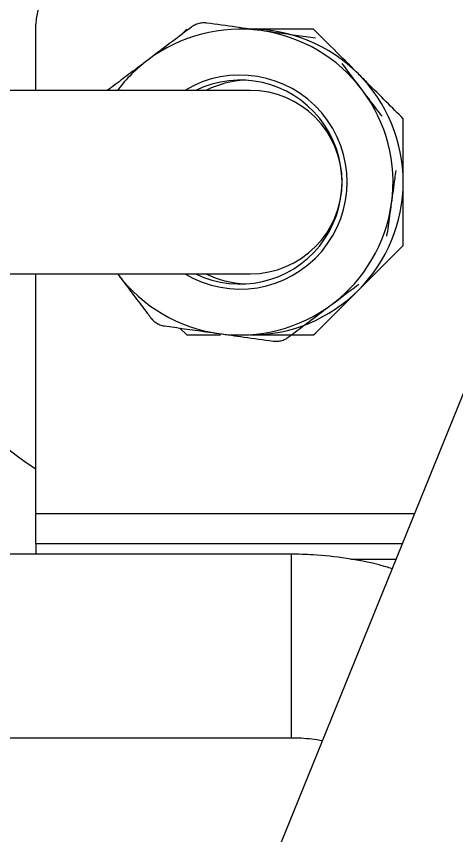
# Model space of a CAD drawing. Extents: x 150 to 4150, y 50 to 2920.
# Drawn here: x 1269.7 to 1377.6, y 1272.4 to 1473.3 of the extents above; entities that cross this region are included whole.
import ezdxf

# ---------------------------------------------------------------- set-up
doc = ezdxf.new("R2010")
doc.units = 0
doc.header["$LTSCALE"] = 10
doc.linetypes.add('SLD-KATı', pattern=[0])
doc.layers.get('0').update_dxf_attribs({"linetype": 'CONTINUOUS'})

msp = doc.modelspace()

# ---------------------------------------------------------------- linework, layer by layer
at = {"color": 7, "linetype": 'SLD-KATı'}
for p, q in [((1274.53, 1455.17), (1274.53, 1471.42)), ((1311.5, 1470.17), (1310.05, 1468.72)), ((1327.03, 1455.17), (1267.03, 1455.17)), ((1267.03, 1410.17), (1327.03, 1410.17)), ((1274.53, 1351.42), (1274.53, 1410.17)), ((1309.8, 1396.86), (1311.5, 1395.17)), ((1380.2, 1383.2), (1334.3, 1269.95)), ((1274.53, 1343.92), (1274.53, 1351.42)), ((1364.28, 1343.92), (1274.53, 1343.92)), ((1274.53, 1343.92), (1274.53, 1341.42)), ((1337.03, 1341.42), (1257.03, 1341.42)), ((1257.03, 1296.42), (1337.03, 1296.42))]:
    msp.add_line(p, q, dxfattribs=at)
at = {"color": 8, "linetype": 'SLD-KATı'}
for p, q in [((1274.53, 1351.42), (1367.32, 1351.42)), ((1337.03, 1341.42), (1337.03, 1296.42)), ((1351.71, 1340.17), (1362.76, 1340.17))]:
    msp.add_line(p, q, dxfattribs=at)
at = {"color": 7, "linetype": 'SLD-KATı'}
for centre, radius, start, end in [((1287.03, 1471.42), 12.5, 90, 180), ((1324.53, 1432.67), 37.5, 82.0399, 127.0399), ((1327.03, 1432.67), 37.5, 45, 90), ((1324.53, 1432.67), 37.5, 37.0399, 82.0399), ((1324.53, 1432.67), 37.5, 127.0399, 143.1301), ((1324.53, 1432.67), 26.25, 238.9973, 121.0027), ((1327.03, 1432.67), 37.5, 0, 45), ((1324.53, 1432.67), 25, 244.1581, 115.8419), ((1327.03, 1432.67), 25, 92.866, 115.8419), ((1327.03, 1432.67), 22.5, 270, 90), ((1324.53, 1432.67), 37.5, 352.0399, 37.0399), ((1327.03, 1432.67), 37.5, 315, 0), ((1324.53, 1432.67), 37.5, 307.0399, 352.0399), ((1324.53, 1432.67), 37.5, 217.0399, 262.0399), ((1327.03, 1432.67), 25, 244.1581, 267.134), ((1327.03, 1432.67), 37.5, 270, 315), ((1324.53, 1432.67), 37.5, 262.0399, 307.0399), ((1312.03, 1421.42), 70, 204.3073, 237.6076)]:
    msp.add_arc(centre, radius, start, end, dxfattribs=at)
for points, knots in [([(1312.69, 1470.71), (1311.15, 1469.55), (1307.73, 1466.97), (1304, 1464.15), (1301.94, 1462.6)], [0, 0, 0, 0, 0.44899, 1, 1, 1, 1]), ([(1316.39, 1471.67), (1316.04, 1471.7), (1315.33, 1471.76), (1314.21, 1471.53), (1313.31, 1471.14), (1312.86, 1470.83), (1312.69, 1470.71)], [0, 0, 0, 0, 0.280694, 0.562831, 0.825743, 1, 1, 1, 1]), ([(1329.72, 1469.81), (1327.66, 1470.09), (1323.03, 1470.74), (1318.76, 1471.34), (1316.39, 1471.67)], [0, 0, 0, 0, 0.444644, 1, 1, 1, 1]), ([(1342.56, 1470.17), (1339.97, 1470.17), (1335.07, 1470.17), (1329.61, 1470.17), (1327.03, 1470.17)], [0, 0, 0, 0, 0.527509, 1, 1, 1, 1]), ([(1343.06, 1467.94), (1341.44, 1468.17), (1338.16, 1468.63), (1333.61, 1469.26), (1330.76, 1469.66), (1329.72, 1469.81)], [0, 0, 0, 0, 0.382411, 0.774653, 1, 1, 1, 1]), ([(1353.55, 1459.18), (1352.08, 1460.66), (1348.22, 1464.51), (1344.72, 1468.01), (1342.56, 1470.17)], [0, 0, 0, 0, 0.381421, 1, 1, 1, 1]), ([(1301.94, 1462.6), (1301.23, 1462.06), (1299.17, 1460.51), (1295.81, 1457.98), (1293.33, 1456.1), (1292.09, 1455.17)], [0, 0, 0, 0, 0.209592, 0.607199, 1, 1, 1, 1]), ([(1354.46, 1455.26), (1352.89, 1457.34), (1351.21, 1459.57), (1349.67, 1461.61), (1349.57, 1461.75)], [0, 0, 0, 0, 0.932695, 1, 1, 1, 1]), ([(1364.53, 1448.2), (1363.16, 1449.57), (1360.39, 1452.35), (1356.61, 1456.12), (1354.29, 1458.44), (1353.55, 1459.18)], [0, 0, 0, 0, 0.396745, 0.806751, 1, 1, 1, 1]), ([(1359.37, 1448.76), (1359.29, 1448.86), (1358.24, 1450.25), (1356.58, 1452.46), (1355, 1454.55), (1354.46, 1455.26)], [0, 0, 0, 0, 0.046892, 0.676699, 1, 1, 1, 1]), ([(1364.53, 1432.67), (1364.53, 1433.56), (1364.53, 1436.14), (1364.53, 1440.4), (1364.53, 1444.67), (1364.53, 1447.21), (1364.53, 1448.2)], [0, 0, 0, 0, 0.163832, 0.474632, 0.794388, 1, 1, 1, 1]), ([(1361.67, 1427.47), (1361.96, 1429.55), (1362.35, 1432.31), (1362.7, 1434.86), (1362.79, 1435.49)], [0, 0, 0, 0, 0.752311, 1, 1, 1, 1]), ([(1364.53, 1417.13), (1364.53, 1419.72), (1364.53, 1424.63), (1364.53, 1430.09), (1364.53, 1432.67)], [0, 0, 0, 0, 0.527508, 1, 1, 1, 1]), ([(1360.54, 1419.41), (1360.77, 1421.05), (1361.14, 1423.7), (1361.52, 1426.43), (1361.67, 1427.47)], [0, 0, 0, 0, 0.618897, 1, 1, 1, 1]), ([(1353.55, 1406.15), (1355.02, 1407.62), (1358.87, 1411.48), (1362.37, 1414.97), (1364.53, 1417.13)], [0, 0, 0, 0, 0.38142, 1, 1, 1, 1]), ([(1294.6, 1410.08), (1295.13, 1409.37), (1296.69, 1407.31), (1299.25, 1403.91), (1301.39, 1401.08), (1302.52, 1399.58), (1302.71, 1399.33)], [0, 0, 0, 0, 0.191127, 0.553705, 0.926738, 1, 1, 1, 1]), ([(1347.12, 1402.73), (1349.2, 1404.3), (1351.43, 1405.99), (1353.47, 1407.53), (1353.61, 1407.63)], [0, 0, 0, 0, 0.932695, 1, 1, 1, 1]), ([(1342.56, 1395.17), (1343.93, 1396.53), (1346.71, 1399.31), (1350.49, 1403.09), (1352.8, 1405.41), (1353.55, 1406.15)], [0, 0, 0, 0, 0.396745, 0.806751, 1, 1, 1, 1]), ([(1336.37, 1394.63), (1336.62, 1394.81), (1338.09, 1395.92), (1340.91, 1398.05), (1344.31, 1400.62), (1346.41, 1402.2), (1347.12, 1402.73)], [0, 0, 0, 0, 0.073262, 0.436542, 0.808871, 1, 1, 1, 1]), ([(1302.71, 1399.33), (1302.94, 1399.06), (1303.4, 1398.52), (1304.35, 1397.89), (1305.26, 1397.53), (1305.79, 1397.43), (1306.01, 1397.39)], [0, 0, 0, 0, 0.280691, 0.562828, 0.825744, 1, 1, 1, 1]), ([(1306.01, 1397.39), (1307.62, 1397.17), (1310.9, 1396.71), (1315.45, 1396.07), (1318.3, 1395.67), (1319.34, 1395.53)], [0, 0, 0, 0, 0.38241, 0.774654, 1, 1, 1, 1]), ([(1311.5, 1395.17), (1312.49, 1395.17), (1314.99, 1395.17), (1317.75, 1395.17), (1319.57, 1395.17), (1319.72, 1395.17)], [0, 0, 0, 0, 0.37648, 0.946656, 1, 1, 1, 1]), ([(1319.34, 1395.53), (1321.4, 1395.24), (1326.03, 1394.59), (1330.3, 1394), (1332.67, 1393.66)], [0, 0, 0, 0, 0.444644, 1, 1, 1, 1]), ([(1327.03, 1395.17), (1329.61, 1395.17), (1335.07, 1395.17), (1339.97, 1395.17), (1342.56, 1395.17)], [0, 0, 0, 0, 0.472491, 1, 1, 1, 1]), ([(1332.67, 1393.66), (1333.02, 1393.64), (1333.73, 1393.58), (1334.86, 1393.8), (1335.75, 1394.19), (1336.2, 1394.5), (1336.37, 1394.63)], [0, 0, 0, 0, 0.280694, 0.562826, 0.825743, 1, 1, 1, 1]), ([(1361.82, 1337.84), (1360.77, 1338.16), (1357.11, 1339.3), (1350.62, 1340.48), (1343.38, 1341.31), (1338.83, 1341.39), (1337.03, 1341.42)], [0, 0, 0, 0, 0.131496, 0.458281, 0.785446, 1, 1, 1, 1]), ([(1337.03, 1296.42), (1337.85, 1296.41), (1340.45, 1296.37), (1343.01, 1296), (1344.75, 1295.74)], [0, 0, 0, 0, 0.316612, 1, 1, 1, 1])]:
    msp.add_open_spline(points, degree=3, knots=knots, dxfattribs=at)

doc.saveas('drawing.dxf')
